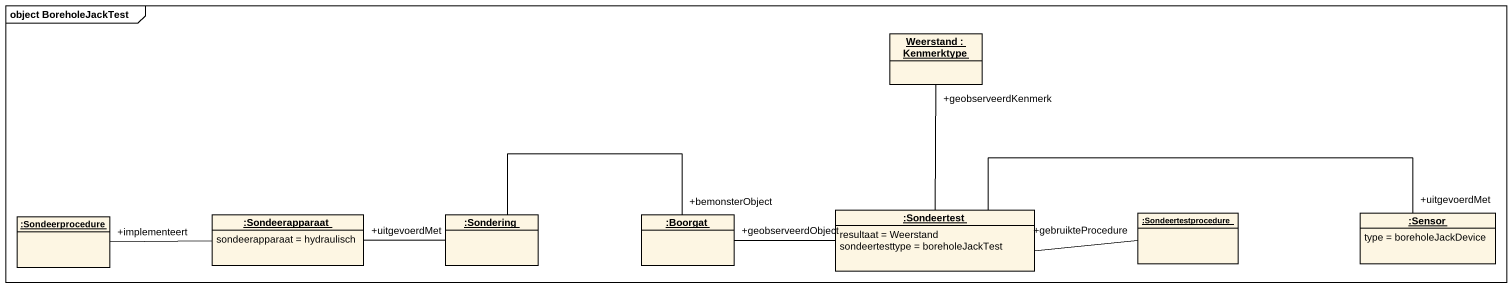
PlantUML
@startuml
mainframe object BoreholeJackTest
hide circle
hide empty members
object "Weerstand : Kenmerktype" as Weerstand
object ":Sondeerprocedure" as Sondeerprocedure
object ":Sondeerapparaat" as Sondeerapparaat {
  sondeerapparaat = hydraulisch
}
object ":Sondering" as Sondering
object ":Boorgat" as Boorgat
object ":Sondeertest" as Sondeertest {
  resultaat = Weerstand
  sondeertesttype = boreholeJackTest
}
object ":Sondeertestprocedure" as Sondeertestprocedure
object ":Sensor" as Sensor {
  type = boreholeJackDevice
}
Sondeerprocedure "+implementeert" -right- Sondeerapparaat
Sondeerapparaat "+uitgevoerdMet" -right- Sondering
Sondering -right- "+bemonsterObject" Boorgat
Sondeertest -up- "+geobserveerdKenmerk" Weerstand
Sondeertest -left- "+geobserveerdObject" Boorgat
Sondeertest -right- "+gebruikteProcedure" Sondeertestprocedure
Sondeertest -right- "+uitgevoerdMet" Sensor
@enduml
